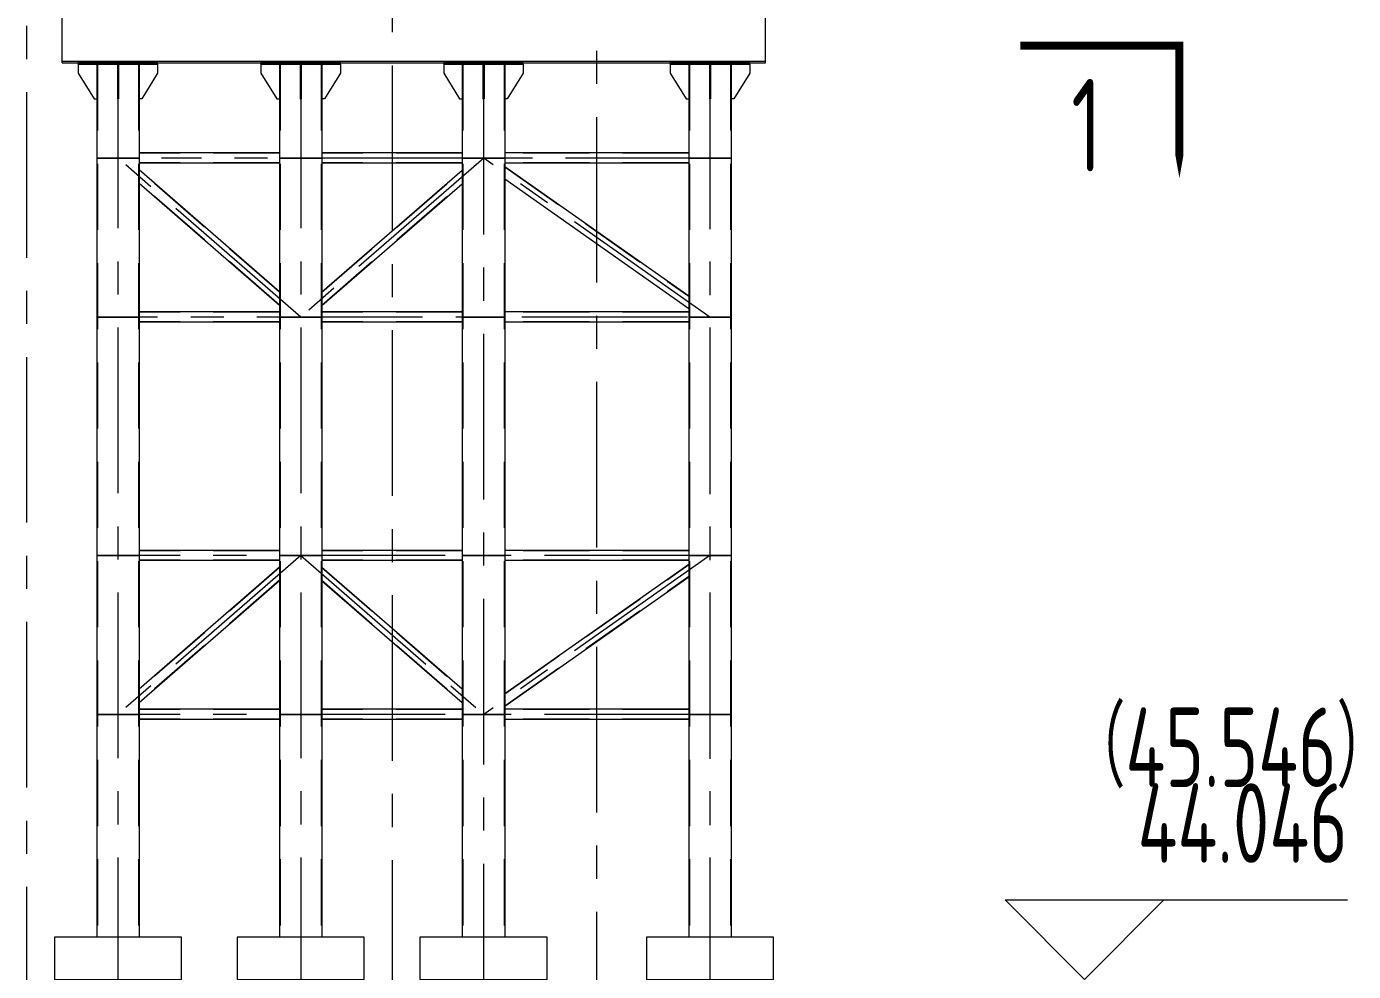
# Model space of a CAD drawing. Extents: x -2876908 to 633791, y -1383861 to 872234.
# Drawn here: x -1476294 to -1451248, y -738201 to -720368 of the extents above; entities that cross this region are included whole.
import ezdxf
from ezdxf.enums import TextEntityAlignment as Align

# ---------------------------------------------------------------- set-up
doc = ezdxf.new("R2010")
doc.units = 0
doc.header["$LTSCALE"] = 5
doc.header["$MEASUREMENT"] = 0
for name, pattern in [('CENTER', [2, 1.25, -0.25, 0.25, -0.25]), ('DASH', [0.35, 0.25, -0.1]), ('DASHED', [0.75, 0.5, -0.25])]:
    doc.linetypes.add(name, pattern=pattern)
for name, color, linetype, lineweight in [('3中心线', 6, 'CENTER', 18), ('4虚线', 2, 'DASHED', 18), ('5标注', 3, 'CONTINUOUS', 15), ('6文本', 7, 'CONTINUOUS', 15), ('8轮廓线', 4, 'CONTINUOUS', 15), ('DIM', 3, 'CONTINUOUS', 0), ('THIN', 7, 'CONTINUOUS', 0)]:
    doc.layers.add(name, color=color, linetype=linetype, lineweight=lineweight)
doc.styles.add('TSSD_Dimension', font='tssdeng.shx', dxfattribs={"width": 0.7, "bigfont": 'hztxt.shx'})
doc.styles.add('TSSD_NORM', font='tssdeng.shx', dxfattribs={"width": 0.7, "bigfont": 'hztxt.shx'})

msp = doc.modelspace()

# ---------------------------------------------------------------- linework, layer by layer
at = {"layer": '3中心线', "ltscale": 500}
for p, q in [((-1476294.465, -696605.482), (-1476294.465, -770257.69)), ((-1465531.968, -755201.166), (-1465531.968, -712253.73)), ((-1469394.468, -716100.721), (-1469394.468, -754924.066)), ((-1474569.468, -721050.721), (-1474569.468, -754924.066)), ((-1471119.468, -721050.721), (-1471119.468, -754924.066)), ((-1463394.468, -721050.721), (-1463394.468, -754924.066)), ((-1463394.468, -721065.179), (-1463394.468, -754924.066)), ((-1467669.468, -721167.283), (-1467669.468, -755040.628)), ((-1471119.468, -725850.721), (-1474569.468, -722850.721)), ((-1462994.468, -722850.721), (-1473744.468, -722850.721)), ((-1467661.193, -722850.721), (-1471119.468, -725850.721)), ((-1463394.468, -725850.721), (-1467661.193, -722850.721)), ((-1463819.468, -725850.721), (-1474569.468, -725850.721)), ((-1463394.468, -730350.721), (-1474569.468, -730350.721)), ((-1471119.468, -730350.721), (-1474569.468, -733350.721)), ((-1471119.468, -730350.721), (-1467661.193, -733350.721)), ((-1463394.468, -730350.721), (-1467661.193, -733350.721)), ((-1463394.468, -733350.721), (-1474569.468, -733350.721))]:
    msp.add_line(p, q, dxfattribs=at)
at = {"layer": '4虚线', "ltscale": 500}
for p, q in [((-1474957.468, -721080.721), (-1474957.468, -737550.721)), ((-1474181.468, -721080.721), (-1474181.468, -737550.721)), ((-1471507.468, -721080.721), (-1471507.468, -737550.721)), ((-1470731.468, -721080.721), (-1470731.468, -737550.721)), ((-1468057.468, -721080.721), (-1468057.468, -737550.721)), ((-1467281.468, -721080.721), (-1467281.468, -737550.721)), ((-1463782.468, -721080.721), (-1463782.468, -737550.721)), ((-1463006.468, -721080.721), (-1463006.468, -737550.721)), ((-1471519.468, -722759.721), (-1474169.468, -722759.721)), ((-1468069.468, -722759.721), (-1470719.468, -722759.721)), ((-1463794.468, -722759.721), (-1467269.468, -722759.721)), ((-1471519.468, -722941.721), (-1474169.468, -722941.721)), ((-1471519.468, -725382.302), (-1474169.468, -723077.954)), ((-1468069.468, -722941.721), (-1470719.468, -722941.721)), ((-1463794.468, -722941.721), (-1467269.468, -722941.721)), ((-1467269.468, -723014.906), (-1463794.468, -725458.232)), ((-1471519.468, -725623.487), (-1474169.468, -723319.14)), ((-1470719.468, -725383.258), (-1468069.468, -723084.425)), ((-1470719.468, -725624.196), (-1468069.468, -723325.362)), ((-1471519.468, -725759.721), (-1474169.468, -725759.721)), ((-1468069.468, -725759.721), (-1470719.468, -725759.721)), ((-1463794.468, -725759.721), (-1467269.468, -725759.721)), ((-1471519.468, -725941.721), (-1474169.468, -725941.721)), ((-1468069.468, -725941.721), (-1470719.468, -725941.721)), ((-1463794.468, -725941.721), (-1467269.468, -725941.721)), ((-1471519.468, -730259.721), (-1474169.468, -730259.721)), ((-1468069.468, -730259.721), (-1470719.468, -730259.721)), ((-1463794.468, -730259.721), (-1467269.468, -730259.721)), ((-1471519.468, -730441.721), (-1474169.468, -730441.721)), ((-1471519.468, -730577.954), (-1474169.468, -732882.302)), ((-1468069.468, -730441.721), (-1470719.468, -730441.721)), ((-1470719.468, -730577.246), (-1468069.468, -732876.079)), ((-1463794.468, -730441.721), (-1467269.468, -730441.721)), ((-1467269.468, -732964.051), (-1463794.468, -730520.724)), ((-1471519.468, -730819.14), (-1474169.468, -733123.487)), ((-1470719.468, -730818.183), (-1468069.468, -733117.016)), ((-1467269.468, -733186.536), (-1463794.468, -730743.209)), ((-1471519.468, -733259.721), (-1474169.468, -733259.721)), ((-1468069.468, -733259.721), (-1470719.468, -733259.721)), ((-1463794.468, -733259.721), (-1467269.468, -733259.721)), ((-1471519.468, -733441.721), (-1474169.468, -733441.721)), ((-1468069.468, -733441.721), (-1470719.468, -733441.721)), ((-1463794.468, -733441.721), (-1467269.468, -733441.721))]:
    msp.add_line(p, q, dxfattribs=at)
at = {"layer": '5标注', "flags": 128}
msp.add_lwpolyline([(-1457533.727, -720729.877, 150, 150, 0), (-1454533.727, -720729.877, 150, 150, 0), (-1454533.727, -722229.877, 350, 0, 0), (-1454533.727, -723229.877, 0, 0, 0)], format="xyseb", dxfattribs=at)
at = {"layer": '5标注', "linetype": 'DASH', "ltscale": 100, "const_width": 30, "flags": 128}
for points in [[(-1474169.468, -722850.721), (-1474969.468, -722850.721)], [(-1470719.468, -722850.721), (-1471519.468, -722850.721)], [(-1467269.468, -722850.721), (-1468069.468, -722850.721)], [(-1462994.468, -722850.721), (-1463794.468, -722850.721)], [(-1462994.468, -722850.721), (-1463794.468, -722850.721)], [(-1474169.468, -725850.721), (-1474969.468, -725850.721)], [(-1470719.468, -725850.721), (-1471519.468, -725850.721)], [(-1467269.468, -725850.721), (-1468069.468, -725850.721)], [(-1462994.468, -725850.721), (-1463794.468, -725850.721)], [(-1462994.468, -725850.721), (-1463794.468, -725850.721)], [(-1474169.468, -730350.721), (-1474969.468, -730350.721)], [(-1470719.468, -730350.721), (-1471519.468, -730350.721)], [(-1467269.468, -730350.721), (-1468069.468, -730350.721)], [(-1462994.468, -730350.721), (-1463794.468, -730350.721)], [(-1462994.468, -730350.721), (-1463794.468, -730350.721)], [(-1474169.468, -733350.721), (-1474969.468, -733350.721)], [(-1470719.468, -733350.721), (-1471519.468, -733350.721)], [(-1467269.468, -733350.721), (-1468069.468, -733350.721)], [(-1462994.468, -733350.721), (-1463794.468, -733350.721)], [(-1462994.468, -733350.721), (-1463794.468, -733350.721)]]:
    msp.add_lwpolyline(points, dxfattribs=at)
at = {"layer": '8轮廓线'}
for p, q in [((-1475619.468, -721050.721), (-1475619.468, -720150.721)), ((-1462344.468, -721050.721), (-1462344.468, -720150.721)), ((-1475619.468, -721020.721), (-1462344.468, -721020.721)), ((-1475619.468, -721050.721), (-1462344.468, -721050.721)), ((-1475319.468, -721080.721), (-1475319.468, -721050.721)), ((-1473819.468, -721050.721), (-1475319.468, -721050.721)), ((-1474169.468, -721050.721), (-1474969.468, -721050.721)), ((-1473819.468, -721080.721), (-1473819.468, -721050.721)), ((-1471869.468, -721080.721), (-1471869.468, -721050.721)), ((-1470369.468, -721050.721), (-1471869.468, -721050.721)), ((-1470719.468, -721050.721), (-1471519.468, -721050.721)), ((-1470369.468, -721080.721), (-1470369.468, -721050.721)), ((-1468419.468, -721080.721), (-1468419.468, -721050.721)), ((-1466919.468, -721050.721), (-1468419.468, -721050.721)), ((-1467269.468, -721050.721), (-1468069.468, -721050.721)), ((-1466919.468, -721080.721), (-1466919.468, -721050.721)), ((-1464144.468, -721080.721), (-1464144.468, -721050.721)), ((-1462644.468, -721050.721), (-1464144.468, -721050.721)), ((-1462994.468, -721050.721), (-1463794.468, -721050.721)), ((-1462644.468, -721080.721), (-1462644.468, -721050.721)), ((-1475319.468, -721080.721), (-1473819.468, -721080.721)), ((-1475319.468, -721080.721), (-1475319.468, -721250.721)), ((-1475319.468, -721250.721), (-1475019.173, -721730.721)), ((-1474969.468, -721080.721), (-1474969.468, -737550.721)), ((-1474579.468, -721080.721), (-1474579.468, -721730.721)), ((-1474559.468, -721080.721), (-1474559.468, -721730.721)), ((-1474169.468, -721080.721), (-1474169.468, -737550.721)), ((-1473819.468, -721250.721), (-1474119.468, -721730.721)), ((-1473819.468, -721080.721), (-1473819.468, -721250.721)), ((-1471869.468, -721080.721), (-1470369.468, -721080.721)), ((-1471869.468, -721080.721), (-1471869.468, -721250.721)), ((-1471869.468, -721250.721), (-1471569.173, -721730.721)), ((-1471519.468, -721080.721), (-1471519.468, -737550.721)), ((-1471129.468, -721080.721), (-1471129.468, -721730.721)), ((-1471109.468, -721080.721), (-1471109.468, -721730.721)), ((-1470719.468, -721080.721), (-1470719.468, -737550.721)), ((-1470369.468, -721250.721), (-1470669.468, -721730.721)), ((-1470369.468, -721080.721), (-1470369.468, -721250.721)), ((-1468419.468, -721080.721), (-1466919.468, -721080.721)), ((-1468419.468, -721080.721), (-1468419.468, -721250.721)), ((-1468419.468, -721250.721), (-1468119.173, -721730.721)), ((-1468069.468, -721080.721), (-1468069.468, -737550.721)), ((-1467679.468, -721080.721), (-1467679.468, -721730.721)), ((-1467659.468, -721080.721), (-1467659.468, -721730.721)), ((-1467269.468, -721080.721), (-1467269.468, -737550.721)), ((-1466919.468, -721250.721), (-1467219.468, -721730.721)), ((-1466919.468, -721080.721), (-1466919.468, -721250.721)), ((-1464144.468, -721080.721), (-1462644.468, -721080.721)), ((-1464144.468, -721080.721), (-1464144.468, -721250.721)), ((-1464144.468, -721250.721), (-1463844.173, -721730.721)), ((-1463794.468, -721080.721), (-1463794.468, -737550.721)), ((-1463404.468, -721080.721), (-1463404.468, -721730.721)), ((-1463384.468, -721080.721), (-1463384.468, -721730.721)), ((-1462994.468, -721080.721), (-1462994.468, -737550.721)), ((-1462644.468, -721250.721), (-1462944.468, -721730.721)), ((-1462644.468, -721080.721), (-1462644.468, -721250.721)), ((-1475019.173, -721730.721), (-1474969.468, -721730.721)), ((-1474579.468, -721730.721), (-1474559.468, -721730.721)), ((-1474119.468, -721730.721), (-1474169.468, -721730.721)), ((-1471569.173, -721730.721), (-1471519.468, -721730.721)), ((-1471129.468, -721730.721), (-1471109.468, -721730.721)), ((-1470669.468, -721730.721), (-1470719.468, -721730.721)), ((-1468119.173, -721730.721), (-1468069.468, -721730.721)), ((-1467679.468, -721730.721), (-1467659.468, -721730.721)), ((-1467219.468, -721730.721), (-1467269.468, -721730.721)), ((-1463844.173, -721730.721), (-1463794.468, -721730.721)), ((-1463404.468, -721730.721), (-1463384.468, -721730.721)), ((-1462944.468, -721730.721), (-1462994.468, -721730.721)), ((-1471519.468, -722753.721), (-1474169.468, -722753.721)), ((-1468069.468, -722753.721), (-1470719.468, -722753.721)), ((-1463794.468, -722753.721), (-1467269.468, -722753.721)), ((-1471519.468, -722947.721), (-1474169.468, -722947.721)), ((-1471519.468, -725374.351), (-1474169.468, -723070.003)), ((-1468069.468, -722947.721), (-1470719.468, -722947.721)), ((-1470719.468, -725375.315), (-1468069.468, -723076.482)), ((-1463794.468, -722947.721), (-1467269.468, -722947.721)), ((-1467269.468, -723007.571), (-1463794.468, -725450.897)), ((-1471519.468, -725631.439), (-1474169.468, -723327.091)), ((-1467269.468, -723244.725), (-1463794.468, -725688.052)), ((-1470719.468, -725632.139), (-1468069.468, -723333.305)), ((-1471519.468, -725753.721), (-1474169.468, -725753.721)), ((-1468069.468, -725753.721), (-1470719.468, -725753.721)), ((-1463794.468, -725753.721), (-1467269.468, -725753.721)), ((-1471519.468, -725947.721), (-1474169.468, -725947.721)), ((-1468069.468, -725947.721), (-1470719.468, -725947.721)), ((-1463794.468, -725947.721), (-1467269.468, -725947.721)), ((-1471519.468, -730253.721), (-1474169.468, -730253.721)), ((-1468069.468, -730253.721), (-1470719.468, -730253.721)), ((-1463794.468, -730253.721), (-1467269.468, -730253.721)), ((-1471519.468, -730447.721), (-1474169.468, -730447.721)), ((-1471519.468, -730570.003), (-1474169.468, -732874.351)), ((-1468069.468, -730447.721), (-1470719.468, -730447.721)), ((-1470719.468, -730569.303), (-1468069.468, -732868.136)), ((-1463794.468, -730447.721), (-1467269.468, -730447.721)), ((-1467269.468, -732956.716), (-1463794.468, -730513.39)), ((-1471519.468, -730827.091), (-1474169.468, -733131.439)), ((-1470719.468, -730826.126), (-1468069.468, -733124.959)), ((-1467269.468, -733193.871), (-1463794.468, -730750.544)), ((-1471519.468, -733253.721), (-1474169.468, -733253.721)), ((-1468069.468, -733253.721), (-1470719.468, -733253.721)), ((-1463794.468, -733253.721), (-1467269.468, -733253.721)), ((-1471519.468, -733447.721), (-1474169.468, -733447.721)), ((-1468069.468, -733447.721), (-1470719.468, -733447.721)), ((-1463794.468, -733447.721), (-1467269.468, -733447.721))]:
    msp.add_line(p, q, dxfattribs=at)
for points in [[(-1473369.468, -738350.721), (-1473369.468, -737550.721), (-1475769.468, -737550.721), (-1475769.468, -738350.721)], [(-1469919.468, -738350.721), (-1469919.468, -737550.721), (-1472319.468, -737550.721), (-1472319.468, -738350.721)], [(-1466469.468, -738350.721), (-1466469.468, -737550.721), (-1468869.468, -737550.721), (-1468869.468, -738350.721)], [(-1462194.468, -738350.721), (-1462194.468, -737550.721), (-1464594.468, -737550.721), (-1464594.468, -738350.721)]]:
    msp.add_lwpolyline(points, close=True, dxfattribs=at)
at = {"layer": 'THIN'}
for p, q in [((-1456325.001, -738350.721), (-1457825.001, -736850.721)), ((-1457825.001, -736850.721), (-1454825.001, -736850.721)), ((-1456325.001, -738350.721), (-1454825.001, -736850.721)), ((-1454825.001, -736850.721), (-1451358.655, -736850.721))]:
    msp.add_line(p, q, dxfattribs=at)

# ---------------------------------------------------------------- texts
at = {"layer": '6文本', "style": 'TSSD_NORM', "width": 0.7}
msp.add_text('1', height=1750, dxfattribs=at).set_placement((-1456283.727, -722229.877), align=Align.MIDDLE_CENTER)
at = {"layer": 'DIM', "color": 7, "style": 'TSSD_Dimension', "width": 0.7}
for s, p in [('（45.546）', (-1450518.59, -735168.615)), ('44.046', (-1451358.655, -736600.721))]:
    msp.add_text(s, height=1500, dxfattribs=at).set_placement(p, align=Align.BOTTOM_RIGHT)

doc.saveas('drawing.dxf')
